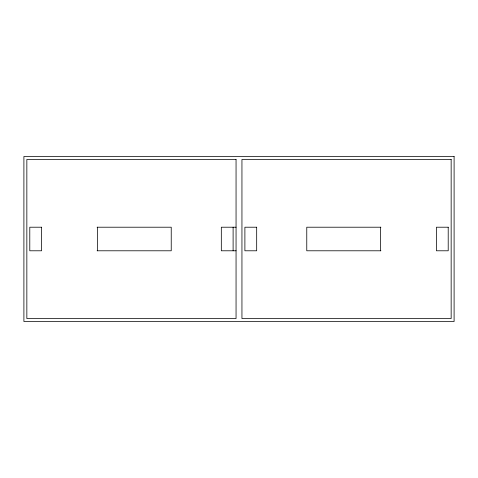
<?xml version="1.0" encoding="UTF-8"?>
<svg xmlns="http://www.w3.org/2000/svg" width="478" height="478" viewBox="0 0 478 478"><rect width="100%" height="100%" fill="white"/><g stroke="black" fill="none" stroke-linecap="round" stroke-linejoin="round"><path stroke-width="0.72" d="M97.094 227.211L171.232 227.211L171.232 250.789L97.094 250.789M236.054 227.211L221.32 227.211L221.32 250.789L236.054 250.789M380.906 227.211L306.768 227.211L306.768 250.789L380.906 250.789M380.434 227.211L380.434 250.789M233.109 227.211L233.109 250.789M97.566 227.211L97.566 250.789M454.1 156.497L23.9 156.497L23.9 321.503L454.1 321.503L454.1 156.497M236.054 159.443L26.846 159.443L26.846 318.557L236.054 318.557L236.054 159.443M451.154 159.443L241.946 159.443L241.946 318.557L451.154 318.557L451.154 159.443M41.58 227.211L29.791 227.211L29.791 250.789L41.58 250.789L41.58 227.211M256.68 227.211L244.891 227.211L244.891 250.789L256.68 250.789L256.68 227.211M448.209 227.211L436.42 227.211L436.42 250.789L448.209 250.789L448.209 227.211"/></g></svg>
